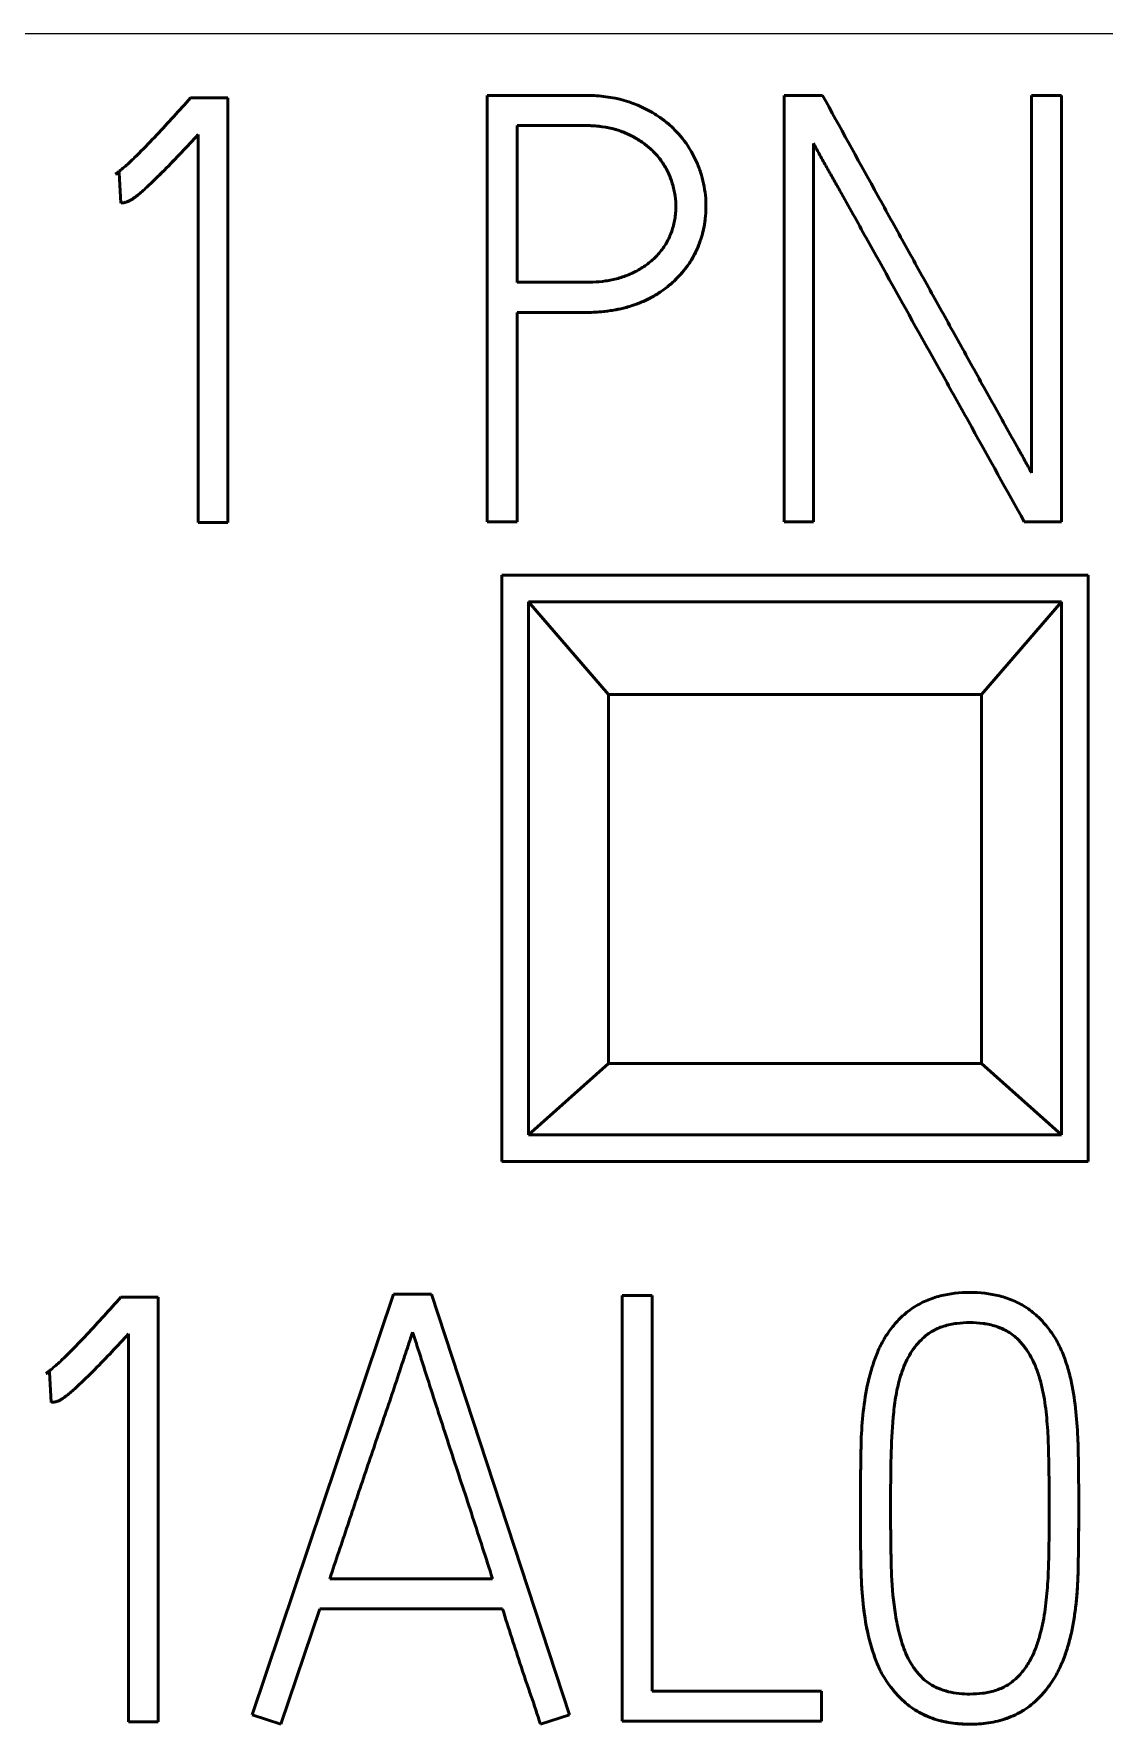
# Model space of a CAD drawing. Header units: millimetres. Extents: x 6750 to 121550, y -28210 to 66060.
# Drawn here: x 16010.33 to 16014.34, y 16208.22 to 16214.56 of the extents above; entities that cross this region are included whole.
import ezdxf

# ---------------------------------------------------------------- set-up
doc = ezdxf.new("R2010")
doc.units = ezdxf.units.MM
doc.layers.add('1', color=7, linetype='Continuous')

# ---------------------------------------------------------------- blocks, each defined once
blk = doc.blocks.new('s7-1513')
at = {"layer": '1', "color": 7, "linetype": 'Continuous', "lineweight": 25}
blk.add_line((15415.9201, 16404.4403), (15391.1201, 16404.4403), dxfattribs=at)
at = {"layer": '1', "color": 7, "linetype": 'Continuous', "lineweight": 50}
for p, q in [((15401.2531, 16404.2003), (15401.2375, 16404.1825)), ((15401.3929, 16404.2003), (15401.2531, 16404.2003)), ((15401.3929, 16402.6067), (15401.3929, 16404.2002)), ((15402.3652, 16404.209), (15402.3652, 16402.609)), ((15403.6235, 16404.2091), (15403.4792, 16404.2091)), ((15403.4792, 16404.209), (15403.4792, 16402.609)), ((15404.5201, 16404.2091), (15404.4069, 16404.2091)), ((15404.4069, 16404.209), (15404.4069, 16402.7933)), ((15404.5201, 16402.609), (15404.5201, 16404.209)), ((15402.4783, 16403.5078), (15402.4783, 16404.0959)), ((15401.282, 16404.0627), (15401.282, 16402.6067)), ((15403.59, 16402.609), (15403.59, 16404.0292)), ((15400.9846, 16403.9185), (15400.9713, 16403.914)), ((15400.9713, 16403.914), (15400.9846, 16403.9185)), ((15400.9713, 16403.914), (15400.9713, 16403.914)), ((15400.9846, 16403.9185), (15400.9914, 16403.8054)), ((15400.9846, 16403.9185), (15400.9846, 16403.9185)), ((15400.9914, 16403.8054), (15400.9914, 16403.8054)), ((15401.0145, 16403.8096), (15401.0145, 16403.8096)), ((15403.1863, 16403.7921), (15403.1863, 16403.7921)), ((15402.4783, 16402.609), (15402.4783, 16403.3947)), ((15402.4783, 16402.6091), (15402.3652, 16402.6091)), ((15402.3652, 16402.6091), (15402.4783, 16402.6091)), ((15403.59, 16402.6091), (15403.4792, 16402.6091)), ((15403.4792, 16402.6091), (15403.59, 16402.6091)), ((15404.5201, 16402.6091), (15404.3803, 16402.6091)), ((15404.3803, 16402.6091), (15404.5201, 16402.6091)), ((15404.3803, 16402.6091), (15404.3803, 16402.6091)), ((15401.3929, 16402.6069), (15401.282, 16402.6069)), ((15401.282, 16402.6069), (15401.3929, 16402.6069)), ((15402.4201, 16402.4091), (15402.4201, 16400.2091)), ((15404.6201, 16402.4091), (15402.4201, 16402.4091)), ((15404.6201, 16400.2091), (15404.6201, 16402.4091)), ((15404.5201, 16402.3091), (15402.5201, 16402.3091)), ((15402.5201, 16402.3091), (15402.8201, 16401.9618)), ((15402.5201, 16400.3091), (15402.5201, 16402.3091)), ((15404.2201, 16401.9618), (15404.5201, 16402.3091)), ((15404.5201, 16402.3091), (15404.5201, 16400.3091)), ((15402.8201, 16401.9618), (15404.2201, 16401.9618)), ((15402.8201, 16401.9618), (15402.8201, 16400.577)), ((15404.2201, 16400.577), (15404.2201, 16401.9618)), ((15402.8201, 16400.577), (15402.5201, 16400.3091)), ((15402.8201, 16400.577), (15404.2201, 16400.577)), ((15404.5201, 16400.3091), (15404.2201, 16400.577)), ((15404.5201, 16400.3091), (15402.5201, 16400.3091)), ((15402.4201, 16400.2091), (15404.6201, 16400.2091)), ((15400.9761, 16399.6825), (15400.9918, 16399.7003)), ((15400.9918, 16399.7003), (15401.1315, 16399.7003)), ((15401.1315, 16399.7002), (15401.1315, 16398.1067)), ((15401.4846, 16398.1335), (15402.0147, 16399.7114)), ((15402.0147, 16399.7114), (15402.1568, 16399.7114)), ((15402.1568, 16399.7114), (15402.674, 16398.1335)), ((15402.8713, 16399.7069), (15402.9844, 16399.7069)), ((15402.8713, 16398.109), (15402.8713, 16399.7067)), ((15402.9844, 16399.7067), (15402.9844, 16398.2221)), ((15401.0207, 16398.1067), (15401.0207, 16399.5627)), ((15400.7099, 16399.414), (15400.7232, 16399.4185)), ((15400.7232, 16399.4185), (15400.7099, 16399.414)), ((15400.7099, 16399.414), (15400.7099, 16399.414)), ((15400.7301, 16399.3054), (15400.7232, 16399.4185)), ((15400.7232, 16399.4185), (15400.7232, 16399.4185)), ((15400.7301, 16399.3054), (15400.7301, 16399.3054)), ((15400.7531, 16399.3096), (15400.7531, 16399.3096)), ((15403.7656, 16398.9192), (15403.7656, 16398.9192)), ((15404.5844, 16398.8945), (15404.5844, 16398.8945)), ((15401.7752, 16398.6439), (15402.3857, 16398.6439)), ((15401.7375, 16398.5307), (15401.5912, 16398.0981)), ((15401.5912, 16398.0981), (15401.7375, 16398.5307)), ((15401.7375, 16398.5307), (15402.4234, 16398.5307)), ((15402.4234, 16398.5307), (15401.7375, 16398.5307)), ((15401.7375, 16398.5307), (15401.7375, 16398.5307)), ((15402.4234, 16398.5307), (15402.4234, 16398.5307)), ((15402.9844, 16398.2223), (15403.6193, 16398.2223)), ((15403.6193, 16398.2221), (15403.6193, 16398.109)), ((15403.9164, 16398.1956), (15403.9164, 16398.1956)), ((15404.4336, 16398.1956), (15404.4336, 16398.1956)), ((15401.0207, 16398.1069), (15401.1315, 16398.1069)), ((15401.1315, 16398.1069), (15401.0207, 16398.1069)), ((15401.4846, 16398.1335), (15401.5912, 16398.0981)), ((15401.5912, 16398.0981), (15401.4846, 16398.1335)), ((15401.4846, 16398.1335), (15401.4846, 16398.1335)), ((15402.5654, 16398.0981), (15402.674, 16398.1335)), ((15402.674, 16398.1335), (15402.5654, 16398.0981)), ((15402.674, 16398.1335), (15402.674, 16398.1335)), ((15402.8713, 16398.1091), (15403.6193, 16398.1091)), ((15403.6193, 16398.1091), (15402.8713, 16398.1091)), ((15401.5912, 16398.0981), (15401.5912, 16398.0981)), ((15402.5654, 16398.0981), (15402.5654, 16398.0981))]:
    blk.add_line(p, q, dxfattribs=at)
for points, knots in [([(15402.9301, 16404.1724), (15402.8862, 16404.1911), (15402.8404, 16404.2016), (15402.7817, 16404.2074), (15402.7699, 16404.2082), (15402.752, 16404.2089), (15402.7461, 16404.209), (15402.7342, 16404.2092), (15402.7282, 16404.2091), (15402.6984, 16404.2091), (15402.5794, 16404.2091), (15402.4604, 16404.2091), (15402.3652, 16404.2091)], [0, 0, 0, 0, 0.25, 0.25, 0.3125, 0.3125, 0.34375, 0.34375, 0.375, 0.375, 0.5, 1, 1, 1, 1]), ([(15404.4069, 16402.7934), (15404.3991, 16402.8083), (15404.3909, 16402.8231), (15404.3747, 16402.8526), (15404.3665, 16402.8674), (15404.3418, 16402.9115), (15404.3254, 16402.9409), (15404.2926, 16402.9998), (15404.2762, 16403.0293), (15404.2433, 16403.0882), (15404.2268, 16403.1176), (15404.1777, 16403.206), (15404.1452, 16403.265), (15404.0799, 16403.383), (15404.0471, 16403.4419), (15403.9816, 16403.5598), (15403.949, 16403.6188), (15403.8839, 16403.7368), (15403.7861, 16403.9139), (15403.6886, 16404.091), (15403.6235, 16404.2091)], [0, 0, 0, 0, 0.03125, 0.03125, 0.0625, 0.0625, 0.125, 0.125, 0.1875, 0.1875, 0.25, 0.25, 0.375, 0.375, 0.5, 0.5, 0.625, 0.625, 0.75, 1, 1, 1, 1]), ([(15401.2375, 16404.1825), (15401.2165, 16404.1589), (15401.1952, 16404.1357), (15401.1524, 16404.0893), (15401.131, 16404.0661), (15401.0876, 16404.0203), (15401.0657, 16403.9976), (15401.0317, 16403.9647), (15401.0201, 16403.9539), (15401.0024, 16403.9383), (15400.9964, 16403.9332), (15400.9872, 16403.9257), (15400.9842, 16403.9232), (15400.9779, 16403.9184), (15400.9747, 16403.916), (15400.9713, 16403.914)], [0, 0, 0, 0, 0.25, 0.25, 0.5, 0.5, 0.75, 0.75, 0.875, 0.875, 0.9375, 0.9375, 0.96875, 0.96875, 1, 1, 1, 1]), ([(15402.4783, 16403.3948), (15402.5367, 16403.3948), (15402.6096, 16403.3948), (15402.6899, 16403.3948), (15402.7118, 16403.3948), (15402.7263, 16403.3948), (15402.7336, 16403.3948), (15402.7701, 16403.3952), (15402.7992, 16403.3972), (15402.8426, 16403.4037), (15402.857, 16403.4065), (15402.8786, 16403.4116), (15402.8858, 16403.4134), (15402.9001, 16403.4175), (15402.9073, 16403.4198), (15402.9428, 16403.4317), (15402.9698, 16403.444), (15403.0081, 16403.4666), (15403.0205, 16403.4749), (15403.0445, 16403.4929), (15403.0558, 16403.5025), (15403.0882, 16403.5329), (15403.1075, 16403.5553), (15403.1323, 16403.5927), (15403.1398, 16403.6055), (15403.1529, 16403.6319), (15403.1586, 16403.6455), (15403.1685, 16403.6733), (15403.1727, 16403.6875), (15403.1795, 16403.7165), (15403.182, 16403.7312), (15403.1854, 16403.7605), (15403.1862, 16403.7752), (15403.1864, 16403.8047), (15403.1857, 16403.8196), (15403.181, 16403.864), (15403.1748, 16403.8928), (15403.161, 16403.9349), (15403.1557, 16403.9488), (15403.1436, 16403.976), (15403.1368, 16403.9891), (15403.1144, 16404.0272), (15403.0967, 16404.0507), (15403.0712, 16404.0779), (15403.066, 16404.0832), (15403.0552, 16404.0935), (15403.0386, 16404.1083), (15403.0091, 16404.1306), (15402.9837, 16404.1459), (15402.9574, 16404.16), (15402.9439, 16404.1665), (15402.9301, 16404.1724)], [0, 0, 0, 0, 0.125, 0.15625, 0.171875, 0.171875, 0.1875, 0.1875, 0.25, 0.25, 0.28125, 0.28125, 0.296875, 0.296875, 0.3125, 0.3125, 0.375, 0.375, 0.40625, 0.40625, 0.4375, 0.4375, 0.5, 0.5, 0.53125, 0.53125, 0.5625, 0.5625, 0.59375, 0.59375, 0.625, 0.625, 0.65625, 0.65625, 0.6875, 0.6875, 0.75, 0.75, 0.78125, 0.78125, 0.8125, 0.8125, 0.875, 0.875, 0.890625, 0.890625, 0.90625, 0.9375, 0.96875, 0.96875, 1, 1, 1, 1]), ([(15402.4783, 16404.096), (15402.5417, 16404.096), (15402.621, 16404.096), (15402.7003, 16404.096), (15402.7241, 16404.096), (15402.732, 16404.0961), (15402.7479, 16404.0959), (15402.7558, 16404.0956), (15402.7794, 16404.0942), (15402.7951, 16404.0924), (15402.8185, 16404.0884), (15402.8262, 16404.0868), (15402.8417, 16404.083), (15402.8495, 16404.0808), (15402.8722, 16404.0734), (15402.8868, 16404.0672), (15402.9152, 16404.0533), (15402.9289, 16404.0455), (15402.9488, 16404.0322), (15402.9553, 16404.0275), (15402.9677, 16404.0177), (15402.9737, 16404.0126), (15402.9911, 16403.9967), (15403.0017, 16403.9851), (15403.0212, 16403.9604), (15403.0301, 16403.947), (15403.0451, 16403.9193), (15403.0513, 16403.9049), (15403.0615, 16403.8752), (15403.0656, 16403.8597), (15403.0713, 16403.8288), (15403.0728, 16403.8132), (15403.0733, 16403.7897), (15403.0731, 16403.7818), (15403.0721, 16403.766), (15403.0713, 16403.7581), (15403.0678, 16403.7348), (15403.0643, 16403.7195), (15403.057, 16403.6972), (15403.0543, 16403.6898), (15403.0482, 16403.6753), (15403.0447, 16403.6681), (15403.0334, 16403.6472), (15403.0203, 16403.6277), (15403.0045, 16403.6102), (15402.9934, 16403.5989), (15402.9876, 16403.5934), (15402.9695, 16403.5779), (15402.9567, 16403.5687), (15402.9297, 16403.5522), (15402.9155, 16403.5449), (15402.8936, 16403.5354), (15402.8863, 16403.5325), (15402.8714, 16403.5272), (15402.8639, 16403.5248), (15402.841, 16403.5185), (15402.8253, 16403.5154), (15402.7938, 16403.5108), (15402.7781, 16403.5094), (15402.7545, 16403.5082), (15402.7466, 16403.508), (15402.7308, 16403.5079), (15402.7229, 16403.5079), (15402.6992, 16403.5079), (15402.6203, 16403.5079), (15402.5414, 16403.5079), (15402.4783, 16403.5079)], [0, 0, 0, 0, 0.125, 0.15625, 0.15625, 0.171875, 0.171875, 0.1875, 0.1875, 0.21875, 0.21875, 0.234375, 0.234375, 0.25, 0.25, 0.28125, 0.28125, 0.3125, 0.3125, 0.328125, 0.328125, 0.34375, 0.34375, 0.375, 0.375, 0.40625, 0.40625, 0.4375, 0.4375, 0.46875, 0.46875, 0.5, 0.5, 0.515625, 0.515625, 0.53125, 0.53125, 0.5625, 0.5625, 0.578125, 0.578125, 0.59375, 0.59375, 0.625, 0.640625, 0.640625, 0.65625, 0.65625, 0.6875, 0.6875, 0.71875, 0.71875, 0.734375, 0.734375, 0.75, 0.75, 0.78125, 0.78125, 0.8125, 0.8125, 0.828125, 0.828125, 0.84375, 0.84375, 0.875, 1, 1, 1, 1]), ([(15403.0581, 16403.8849), (15403.0573, 16403.8873), (15403.0565, 16403.8897), (15403.0531, 16403.8995), (15403.0502, 16403.9069), (15403.0438, 16403.9214), (15403.0332, 16403.9425), (15403.0158, 16403.9684), (15403.0002, 16403.9863), (15402.9894, 16403.9979), (15402.9837, 16404.0035), (15402.9662, 16404.0194), (15402.9537, 16404.029), (15402.9274, 16404.0464), (15402.9134, 16404.0542), (15402.8921, 16404.0646), (15402.8849, 16404.0678), (15402.8703, 16404.0738), (15402.8554, 16404.0792), (15402.8402, 16404.0834), (15402.8248, 16404.0871), (15402.8169, 16404.0887), (15402.7934, 16404.0927), (15402.7776, 16404.0943), (15402.754, 16404.0957), (15402.7462, 16404.0959), (15402.7304, 16404.0961), (15402.7225, 16404.096), (15402.6989, 16404.096), (15402.6201, 16404.096), (15402.5413, 16404.096), (15402.4783, 16404.096)], [0, 0, 0, 0, 0.011195, 0.011195, 0.046509, 0.046509, 0.081824, 0.152453, 0.187767, 0.187767, 0.223082, 0.223082, 0.29371, 0.29371, 0.364339, 0.364339, 0.399654, 0.399654, 0.434968, 0.470283, 0.470283, 0.505597, 0.505597, 0.576226, 0.576226, 0.611541, 0.611541, 0.646855, 0.646855, 0.717484, 1, 1, 1, 1]), ([(15401.0145, 16403.8096), (15401.0183, 16403.8108), (15401.0218, 16403.8125), (15401.0285, 16403.8163), (15401.0382, 16403.8224), (15401.0474, 16403.8294), (15401.0656, 16403.8438), (15401.0771, 16403.854), (15401.1112, 16403.8853), (15401.1331, 16403.9069), (15401.1765, 16403.9508), (15401.1978, 16403.973), (15401.2402, 16404.0177), (15401.2612, 16404.0402), (15401.282, 16404.0628)], [0, 0, 0, 0, 0.03125, 0.03125, 0.0625, 0.125, 0.125, 0.25, 0.25, 0.5, 0.5, 0.75, 0.75, 1, 1, 1, 1]), ([(15401.282, 16404.0628), (15401.2612, 16404.0402), (15401.2402, 16404.0177), (15401.1978, 16403.9729), (15401.1764, 16403.9507), (15401.1468, 16403.9208), (15401.1389, 16403.9128), (15401.1308, 16403.9049)], [0, 0, 0, 0, 0.422543, 0.422543, 0.845085, 0.845085, 1, 1, 1, 1]), ([(15403.59, 16404.0294), (15403.5976, 16404.0142), (15403.6057, 16403.9993), (15403.622, 16403.9696), (15403.6302, 16403.9549), (15403.6468, 16403.9254), (15403.6552, 16403.9106), (15403.6718, 16403.8811), (15403.6967, 16403.8368), (15403.7214, 16403.7925), (15403.7545, 16403.7334), (15403.771, 16403.7039), (15403.8535, 16403.556), (15403.9189, 16403.4374), (15404.0015, 16403.2896), (15404.018, 16403.2601), (15404.0512, 16403.201), (15404.1007, 16403.1123), (15404.1501, 16403.0236), (15404.2488, 16402.846), (15404.3144, 16402.7275), (15404.3803, 16402.6091)], [0, 0, 0, 0, 0.03125, 0.03125, 0.0625, 0.0625, 0.09375, 0.09375, 0.125, 0.1875, 0.1875, 0.25, 0.25, 0.5, 0.5, 0.5625, 0.5625, 0.625, 0.75, 0.75, 1, 1, 1, 1]), ([(15401.0463, 16403.8286), (15401.0426, 16403.8258), (15401.0388, 16403.8231), (15401.0317, 16403.8183), (15401.0285, 16403.8162), (15401.0217, 16403.8125), (15401.0183, 16403.8107), (15401.0145, 16403.8096)], [0, 0, 0, 0, 0.377432, 0.377432, 0.688716, 0.688716, 1, 1, 1, 1]), ([(15400.9914, 16403.8054), (15400.9954, 16403.8054), (15400.9993, 16403.8059), (15401.007, 16403.8074), (15401.0108, 16403.8085), (15401.0145, 16403.8096)], [0, 0, 0, 0, 0.5, 0.5, 1, 1, 1, 1]), ([(15401.0145, 16403.8096), (15401.0108, 16403.8085), (15401.007, 16403.8074), (15400.9993, 16403.8059), (15400.9954, 16403.8054), (15400.9914, 16403.8054)], [0, 0, 0, 0, 0.5, 0.5, 1, 1, 1, 1]), ([(15403.1834, 16403.7436), (15403.1828, 16403.7383), (15403.182, 16403.733), (15403.18, 16403.7204), (15403.1786, 16403.7131), (15403.1738, 16403.6914), (15403.1698, 16403.6773), (15403.1602, 16403.6497), (15403.1548, 16403.6361), (15403.142, 16403.6097), (15403.1348, 16403.5969), (15403.1107, 16403.5594), (15403.0918, 16403.5368), (15403.0599, 16403.5061), (15403.0487, 16403.4964), (15403.0252, 16403.4782), (15403.0008, 16403.4614), (15402.9749, 16403.4474), (15402.9482, 16403.4348), (15402.9343, 16403.4291), (15402.8922, 16403.4143), (15402.8636, 16403.4073), (15402.82, 16403.4002), (15402.8054, 16403.3984), (15402.7759, 16403.3959), (15402.761, 16403.3952), (15402.7387, 16403.3948), (15402.7313, 16403.3948), (15402.7164, 16403.3948), (15402.6941, 16403.3948), (15402.6122, 16403.3948), (15402.5378, 16403.3948), (15402.4783, 16403.3948)], [0, 0, 0, 0, 0.018399, 0.018399, 0.043568, 0.043568, 0.093907, 0.093907, 0.144245, 0.144245, 0.194584, 0.194584, 0.295261, 0.295261, 0.345599, 0.345599, 0.395938, 0.446276, 0.446276, 0.496615, 0.496615, 0.597292, 0.597292, 0.64763, 0.64763, 0.697969, 0.697969, 0.723138, 0.723138, 0.748307, 0.798646, 1, 1, 1, 1]), ([(15403.9164, 16398.1956), (15403.8893, 16398.2218), (15403.8667, 16398.2511), (15403.844, 16398.2918), (15403.8398, 16398.3002), (15403.8319, 16398.3172), (15403.8283, 16398.3258), (15403.8181, 16398.3518), (15403.8121, 16398.3693), (15403.7964, 16398.4226), (15403.7886, 16398.4588), (15403.7772, 16398.5325), (15403.7734, 16398.5694), (15403.7698, 16398.6248), (15403.7689, 16398.6433), (15403.7677, 16398.6802), (15403.7674, 16398.6987), (15403.7664, 16398.7541), (15403.766, 16398.791), (15403.7656, 16398.8649), (15403.7655, 16398.9018), (15403.7657, 16398.9757), (15403.766, 16399.0127), (15403.7667, 16399.0681), (15403.767, 16399.0865), (15403.7676, 16399.1235), (15403.7678, 16399.142), (15403.7697, 16399.1974), (15403.7722, 16399.2345), (15403.7806, 16399.3081), (15403.7862, 16399.3447), (15403.7986, 16399.3989), (15403.8033, 16399.4169), (15403.8142, 16399.4523), (15403.8202, 16399.4697), (15403.8304, 16399.4954), (15403.834, 16399.5038), (15403.8419, 16399.5205), (15403.8461, 16399.5287), (15403.8598, 16399.553), (15403.8702, 16399.5688), (15403.893, 16399.5983), (15403.9054, 16399.6121), (15403.9256, 16399.6314), (15403.9326, 16399.6376), (15403.9473, 16399.6494), (15403.9549, 16399.6549), (15403.9783, 16399.6704), (15404.0028, 16399.6837), (15404.029, 16399.6938), (15404.0468, 16399.6999), (15404.0559, 16399.7026), (15404.1013, 16399.7141), (15404.1385, 16399.7179), (15404.1761, 16399.7179)], [0, 0, 0, 0, 0.0625, 0.0625, 0.078125, 0.078125, 0.09375, 0.09375, 0.125, 0.125, 0.1875, 0.1875, 0.25, 0.25, 0.28125, 0.28125, 0.3125, 0.3125, 0.375, 0.375, 0.4375, 0.4375, 0.5, 0.5, 0.53125, 0.53125, 0.5625, 0.5625, 0.625, 0.625, 0.6875, 0.6875, 0.71875, 0.71875, 0.75, 0.75, 0.765625, 0.765625, 0.78125, 0.78125, 0.8125, 0.8125, 0.84375, 0.84375, 0.859375, 0.859375, 0.875, 0.875, 0.90625, 0.921875, 0.921875, 0.9375, 0.9375, 1, 1, 1, 1]), ([(15404.1761, 16399.7179), (15404.2138, 16399.7179), (15404.251, 16399.7141), (15404.3055, 16399.7002), (15404.3235, 16399.6942), (15404.3577, 16399.6792), (15404.3741, 16399.6703), (15404.3975, 16399.6547), (15404.4051, 16399.6491), (15404.4198, 16399.6373), (15404.4268, 16399.6311), (15404.4469, 16399.6117), (15404.4593, 16399.5978), (15404.4765, 16399.5756), (15404.482, 16399.5679), (15404.4923, 16399.5523), (15404.4972, 16399.5444), (15404.5109, 16399.5201), (15404.5187, 16399.5033), (15404.5325, 16399.4686), (15404.5386, 16399.4509), (15404.5491, 16399.4153), (15404.5536, 16399.3974), (15404.5651, 16399.3434), (15404.5703, 16399.307), (15404.5779, 16399.2337), (15404.5802, 16399.1969), (15404.5822, 16399.1414), (15404.5825, 16399.1229), (15404.5832, 16399.0859), (15404.5841, 16399.0304), (15404.5844, 16398.9748), (15404.5845, 16398.9008), (15404.5845, 16398.8638), (15404.5839, 16398.7898), (15404.5835, 16398.7528), (15404.5827, 16398.7065), (15404.5825, 16398.6972), (15404.5822, 16398.6787), (15404.582, 16398.6695), (15404.5812, 16398.6417), (15404.5803, 16398.6233), (15404.5766, 16398.568), (15404.5727, 16398.5314), (15404.5641, 16398.4766), (15404.5608, 16398.4584), (15404.5527, 16398.4222), (15404.5434, 16398.3864), (15404.5312, 16398.3517), (15404.5174, 16398.3175), (15404.5096, 16398.3007), (15404.4915, 16398.2681), (15404.4814, 16398.2525), (15404.4591, 16398.2229), (15404.4469, 16398.2088), (15404.4336, 16398.1956)], [0, 0, 0, 0, 0.0625, 0.0625, 0.09375, 0.09375, 0.125, 0.125, 0.140625, 0.140625, 0.15625, 0.15625, 0.1875, 0.1875, 0.203125, 0.203125, 0.21875, 0.21875, 0.25, 0.25, 0.28125, 0.28125, 0.3125, 0.3125, 0.375, 0.375, 0.4375, 0.4375, 0.46875, 0.46875, 0.5, 0.5625, 0.5625, 0.625, 0.625, 0.6875, 0.6875, 0.703125, 0.703125, 0.71875, 0.71875, 0.75, 0.75, 0.8125, 0.8125, 0.84375, 0.84375, 0.875, 0.90625, 0.90625, 0.9375, 0.9375, 0.96875, 0.96875, 1, 1, 1, 1]), ([(15400.7099, 16399.414), (15400.7133, 16399.416), (15400.7165, 16399.4184), (15400.7228, 16399.4232), (15400.732, 16399.4306), (15400.741, 16399.4383), (15400.7588, 16399.4539), (15400.7703, 16399.4646), (15400.8043, 16399.4976), (15400.8262, 16399.5203), (15400.8696, 16399.5661), (15400.8911, 16399.5893), (15400.9338, 16399.6357), (15400.9552, 16399.6589), (15400.9761, 16399.6825)], [0, 0, 0, 0, 0.03125, 0.03125, 0.0625, 0.125, 0.125, 0.25, 0.25, 0.5, 0.5, 0.75, 0.75, 1, 1, 1, 1]), ([(15402.0859, 16399.5693), (15402.0834, 16399.5615), (15402.0808, 16399.5538), (15402.0729, 16399.5297), (15402.0675, 16399.5134), (15402.0567, 16399.4809), (15402.0513, 16399.4647), (15402.046, 16399.4484)], [0, 0, 0, 0, 0.193208, 0.193208, 0.596604, 0.596604, 1, 1, 1, 1]), ([(15402.3857, 16398.6439), (15402.3609, 16398.7211), (15402.3362, 16398.7983), (15402.2985, 16398.9139), (15402.2858, 16398.9524), (15402.2604, 16399.0294), (15402.2477, 16399.0679), (15402.2098, 16399.1834), (15402.185, 16399.2606), (15402.1476, 16399.3763), (15402.1352, 16399.4149), (15402.1169, 16399.4729), (15402.1108, 16399.4922), (15402.0984, 16399.5308), (15402.0922, 16399.5501), (15402.0859, 16399.5693)], [0, 0, 0, 0, 0.25, 0.25, 0.375, 0.375, 0.5, 0.5, 0.75, 0.75, 0.875, 0.875, 0.9375, 0.9375, 1, 1, 1, 1]), ([(15403.9941, 16399.5404), (15404.0057, 16399.5524), (15404.0186, 16399.5625), (15404.0398, 16399.5752), (15404.0472, 16399.579), (15404.0624, 16399.5857), (15404.0779, 16399.5915), (15404.0939, 16399.5957), (15404.1101, 16399.5992), (15404.1184, 16399.6006), (15404.143, 16399.6039), (15404.1595, 16399.6048), (15404.1923, 16399.6048), (15404.2087, 16399.6039), (15404.2415, 16399.5995), (15404.2579, 16399.596), (15404.2815, 16399.5885), (15404.2893, 16399.5855), (15404.3044, 16399.5789), (15404.3118, 16399.575), (15404.3333, 16399.5623), (15404.3464, 16399.5522), (15404.3582, 16399.5404)], [0, 0, 0, 0, 0.125, 0.125, 0.1875, 0.1875, 0.25, 0.3125, 0.3125, 0.375, 0.375, 0.5, 0.5, 0.625, 0.625, 0.75, 0.75, 0.8125, 0.8125, 0.875, 0.875, 1, 1, 1, 1]), ([(15404.3582, 16399.5404), (15404.3464, 16399.5522), (15404.3334, 16399.5622), (15404.3122, 16399.5748), (15404.3048, 16399.5786), (15404.2896, 16399.5854), (15404.2818, 16399.5883), (15404.2583, 16399.5959), (15404.242, 16399.5994), (15404.209, 16399.6038), (15404.1926, 16399.6048), (15404.1597, 16399.6048), (15404.1433, 16399.6039), (15404.1106, 16399.5996), (15404.0941, 16399.5962), (15404.0705, 16399.5888), (15404.0628, 16399.5859), (15404.0476, 16399.5792), (15404.0402, 16399.5754), (15404.0187, 16399.5626), (15404.0057, 16399.5524), (15403.9941, 16399.5404)], [0, 0, 0, 0, 0.125, 0.125, 0.1875, 0.1875, 0.25, 0.25, 0.375, 0.375, 0.5, 0.5, 0.625, 0.625, 0.75, 0.75, 0.8125, 0.8125, 0.875, 0.875, 1, 1, 1, 1]), ([(15401.0207, 16399.5628), (15400.9998, 16399.5402), (15400.9788, 16399.5177), (15400.9364, 16399.4729), (15400.9151, 16399.4507), (15400.8718, 16399.4069), (15400.8498, 16399.3853), (15400.8157, 16399.354), (15400.8042, 16399.3438), (15400.7861, 16399.3294), (15400.78, 16399.3248), (15400.7704, 16399.3183), (15400.7671, 16399.3162), (15400.7604, 16399.3125), (15400.7569, 16399.3107), (15400.7531, 16399.3096)], [0, 0, 0, 0, 0.25, 0.25, 0.5, 0.5, 0.75, 0.75, 0.875, 0.875, 0.9375, 0.9375, 0.96875, 0.96875, 1, 1, 1, 1]), ([(15403.9941, 16399.5404), (15403.9763, 16399.5226), (15403.9614, 16399.503), (15403.9429, 16399.4709), (15403.9373, 16399.4598), (15403.9274, 16399.4368), (15403.9232, 16399.4252), (15403.9116, 16399.39), (15403.9056, 16399.3661), (15403.8985, 16399.3298), (15403.8965, 16399.3176), (15403.8931, 16399.2931), (15403.8917, 16399.2807), (15403.8851, 16399.2191), (15403.8823, 16399.1696), (15403.8797, 16399.0707), (15403.8791, 16399.0212), (15403.8787, 16398.947), (15403.8787, 16398.9222), (15403.8787, 16398.8727), (15403.8788, 16398.8479), (15403.8793, 16398.7985), (15403.8798, 16398.7614), (15403.8805, 16398.7243), (15403.881, 16398.6996), (15403.8812, 16398.6872), (15403.8834, 16398.6255), (15403.8873, 16398.5764), (15403.8975, 16398.5031), (15403.9019, 16398.4787), (15403.9131, 16398.4302), (15403.92, 16398.4061), (15403.9288, 16398.3822)], [0, 0, 0, 0, 0.0625, 0.0625, 0.09375, 0.09375, 0.125, 0.125, 0.1875, 0.1875, 0.21875, 0.21875, 0.25, 0.25, 0.375, 0.375, 0.5, 0.5, 0.5625, 0.5625, 0.625, 0.625, 0.6875, 0.71875, 0.71875, 0.75, 0.75, 0.875, 0.875, 0.9375, 0.9375, 1, 1, 1, 1]), ([(15404.1761, 16398.2112), (15404.1922, 16398.2112), (15404.2081, 16398.2121), (15404.2396, 16398.2162), (15404.2551, 16398.2194), (15404.2781, 16398.2266), (15404.2857, 16398.2293), (15404.3003, 16398.2356), (15404.3074, 16398.2392), (15404.328, 16398.2511), (15404.341, 16398.2609), (15404.3637, 16398.2832), (15404.374, 16398.2953), (15404.3926, 16398.3213), (15404.4007, 16398.3348), (15404.415, 16398.3629), (15404.421, 16398.3775), (15404.4317, 16398.4074), (15404.4363, 16398.4226), (15404.4485, 16398.4682), (15404.4543, 16398.4989), (15404.4627, 16398.5608), (15404.4657, 16398.5919), (15404.4689, 16398.6388), (15404.4697, 16398.6544), (15404.471, 16398.6858), (15404.4714, 16398.7015), (15404.4725, 16398.7486), (15404.4729, 16398.78), (15404.4735, 16398.8429), (15404.4736, 16398.8743), (15404.4736, 16398.9371), (15404.4735, 16398.9685), (15404.4729, 16399.0314), (15404.4724, 16399.0628), (15404.4715, 16399.1099), (15404.4712, 16399.1256), (15404.4702, 16399.157), (15404.4695, 16399.1727), (15404.4669, 16399.2196), (15404.4642, 16399.2509), (15404.4586, 16399.2976), (15404.4564, 16399.3132), (15404.4509, 16399.3442), (15404.4476, 16399.3595), (15404.4398, 16399.3899), (15404.4353, 16399.4048), (15404.4249, 16399.4344), (15404.4189, 16399.449), (15404.3977, 16399.4914), (15404.38, 16399.5173), (15404.3582, 16399.5404)], [0, 0, 0, 0, 0.03125, 0.03125, 0.0625, 0.0625, 0.078125, 0.078125, 0.09375, 0.09375, 0.125, 0.125, 0.15625, 0.15625, 0.1875, 0.1875, 0.21875, 0.21875, 0.25, 0.25, 0.3125, 0.3125, 0.375, 0.375, 0.40625, 0.40625, 0.4375, 0.4375, 0.5, 0.5, 0.5625, 0.5625, 0.625, 0.625, 0.6875, 0.6875, 0.71875, 0.71875, 0.75, 0.75, 0.8125, 0.8125, 0.84375, 0.84375, 0.875, 0.875, 0.90625, 0.90625, 0.9375, 0.9375, 1, 1, 1, 1]), ([(15404.3582, 16399.5404), (15404.3801, 16399.5172), (15404.3978, 16399.4914), (15404.414, 16399.4588), (15404.4161, 16399.4543), (15404.4181, 16399.4498)], [0, 0, 0, 0, 0.864491, 0.864491, 1, 1, 1, 1]), ([(15402.046, 16399.4484), (15402.0238, 16399.3812), (15402.0013, 16399.3142), (15401.9556, 16399.1803), (15401.9326, 16399.1134), (15401.8873, 16398.9794), (15401.865, 16398.9122), (15401.8201, 16398.7781), (15401.7975, 16398.711), (15401.7752, 16398.6439)], [0, 0, 0, 0, 0.25, 0.25, 0.5, 0.5, 0.75, 0.75, 1, 1, 1, 1]), ([(15400.7301, 16399.3054), (15400.734, 16399.3054), (15400.7379, 16399.3059), (15400.7456, 16399.3074), (15400.7494, 16399.3084), (15400.7531, 16399.3096)], [0, 0, 0, 0, 0.5, 0.5, 1, 1, 1, 1]), ([(15400.7531, 16399.3096), (15400.7494, 16399.3084), (15400.7456, 16399.3074), (15400.7379, 16399.3059), (15400.734, 16399.3054), (15400.7301, 16399.3054)], [0, 0, 0, 0, 0.5, 0.5, 1, 1, 1, 1]), ([(15403.7656, 16398.9192), (15403.7655, 16398.8886), (15403.7656, 16398.8579), (15403.766, 16398.7902), (15403.7664, 16398.7532), (15403.7674, 16398.6976), (15403.7677, 16398.6791), (15403.7689, 16398.642), (15403.7698, 16398.6236), (15403.7735, 16398.5682), (15403.7773, 16398.5315), (15403.7887, 16398.4584), (15403.7965, 16398.4219), (15403.8123, 16398.3688), (15403.8183, 16398.3514), (15403.8284, 16398.3256), (15403.8319, 16398.3171), (15403.8398, 16398.3002), (15403.844, 16398.2919), (15403.8667, 16398.251), (15403.8894, 16398.2217), (15403.9164, 16398.1956)], [0, 0, 0, 0, 0.121201, 0.121201, 0.267668, 0.267668, 0.340901, 0.340901, 0.414134, 0.414134, 0.560601, 0.560601, 0.707067, 0.707067, 0.7803, 0.7803, 0.816917, 0.816917, 0.853534, 0.853534, 1, 1, 1, 1]), ([(15404.4336, 16398.1956), (15404.4602, 16398.2222), (15404.4825, 16398.2518), (15404.505, 16398.2924), (15404.5093, 16398.3007), (15404.5173, 16398.3177), (15404.521, 16398.3263), (15404.5314, 16398.3522), (15404.5375, 16398.3697), (15404.5536, 16398.4228), (15404.5614, 16398.459), (15404.57, 16398.514), (15404.5724, 16398.5325), (15404.5764, 16398.5695), (15404.5796, 16398.6064), (15404.5813, 16398.6434), (15404.5821, 16398.6711), (15404.5822, 16398.6803), (15404.5826, 16398.6988), (15404.5834, 16398.7451), (15404.5839, 16398.7913), (15404.5844, 16398.8504), (15404.5844, 16398.8725), (15404.5844, 16398.8946)], [0, 0, 0, 0, 0.151561, 0.151561, 0.189451, 0.189451, 0.227342, 0.227342, 0.303122, 0.303122, 0.454683, 0.454683, 0.530464, 0.530464, 0.606244, 0.682025, 0.682025, 0.719915, 0.719915, 0.757805, 0.909366, 0.909366, 1, 1, 1, 1]), ([(15402.5654, 16398.0981), (15402.5541, 16398.1343), (15402.5419, 16398.1702), (15402.5233, 16398.2241), (15402.5171, 16398.242), (15402.5048, 16398.2779), (15402.4987, 16398.2959), (15402.4808, 16398.3499), (15402.4691, 16398.386), (15402.446, 16398.4583), (15402.4346, 16398.4945), (15402.4234, 16398.5307)], [0, 0, 0, 0, 0.25, 0.25, 0.375, 0.375, 0.5, 0.5, 0.75, 0.75, 1, 1, 1, 1]), ([(15403.9288, 16398.3822), (15403.9378, 16398.3567), (15403.9498, 16398.3327), (15403.9729, 16398.2996), (15403.9814, 16398.289), (15403.9953, 16398.2742), (15404.0001, 16398.2695), (15404.0102, 16398.2606), (15404.0155, 16398.2565), (15404.0267, 16398.2487), (15404.0325, 16398.245), (15404.0444, 16398.2385), (15404.0505, 16398.2355), (15404.0691, 16398.2275), (15404.082, 16398.2233), (15404.1218, 16398.2136), (15404.1488, 16398.2112), (15404.1761, 16398.2112)], [0, 0, 0, 0, 0.25, 0.25, 0.375, 0.375, 0.4375, 0.4375, 0.5, 0.5, 0.5625, 0.5625, 0.625, 0.625, 0.75, 0.75, 1, 1, 1, 1]), ([(15403.9164, 16398.1956), (15403.9331, 16398.1786), (15403.9605, 16398.1563), (15403.9916, 16398.1391), (15404.0131, 16398.1287), (15404.0241, 16398.1242), (15404.0575, 16398.1123), (15404.0806, 16398.1068), (15404.1278, 16398.0997), (15404.1513, 16398.0981), (15404.1984, 16398.098), (15404.2219, 16398.0995), (15404.2571, 16398.1047), (15404.2689, 16398.107), (15404.292, 16398.1126), (15404.3147, 16398.1193), (15404.3365, 16398.1284), (15404.3579, 16398.1387), (15404.3684, 16398.1445), (15404.3985, 16398.1636), (15404.4169, 16398.1785), (15404.4336, 16398.1956)], [0, 0, 0, 0, 0.125, 0.1875, 0.1875, 0.25, 0.25, 0.375, 0.375, 0.5, 0.5, 0.625, 0.625, 0.6875, 0.6875, 0.75, 0.8125, 0.8125, 0.875, 0.875, 1, 1, 1, 1]), ([(15404.4336, 16398.1956), (15404.4169, 16398.1786), (15404.3895, 16398.1563), (15404.3585, 16398.139), (15404.337, 16398.1285), (15404.326, 16398.124), (15404.2926, 16398.1121), (15404.2696, 16398.1066), (15404.2223, 16398.0995), (15404.1987, 16398.098), (15404.1516, 16398.0981), (15404.1281, 16398.0996), (15404.0929, 16398.1049), (15404.0812, 16398.1072), (15404.0581, 16398.1128), (15404.0354, 16398.1195), (15404.0135, 16398.1285), (15403.9922, 16398.1388), (15403.9817, 16398.1446), (15403.9515, 16398.1636), (15403.9331, 16398.1786), (15403.9164, 16398.1956)], [0, 0, 0, 0, 0.125, 0.1875, 0.1875, 0.25, 0.25, 0.375, 0.375, 0.5, 0.5, 0.625, 0.625, 0.6875, 0.6875, 0.75, 0.8125, 0.8125, 0.875, 0.875, 1, 1, 1, 1])]:
    blk.add_open_spline(points, degree=3, knots=knots, dxfattribs=at)

msp = doc.modelspace()

# ---------------------------------------------------------------- block references
msp.add_blockref('s7-1513', (609.6615, -189.8771))

doc.saveas('drawing.dxf')
